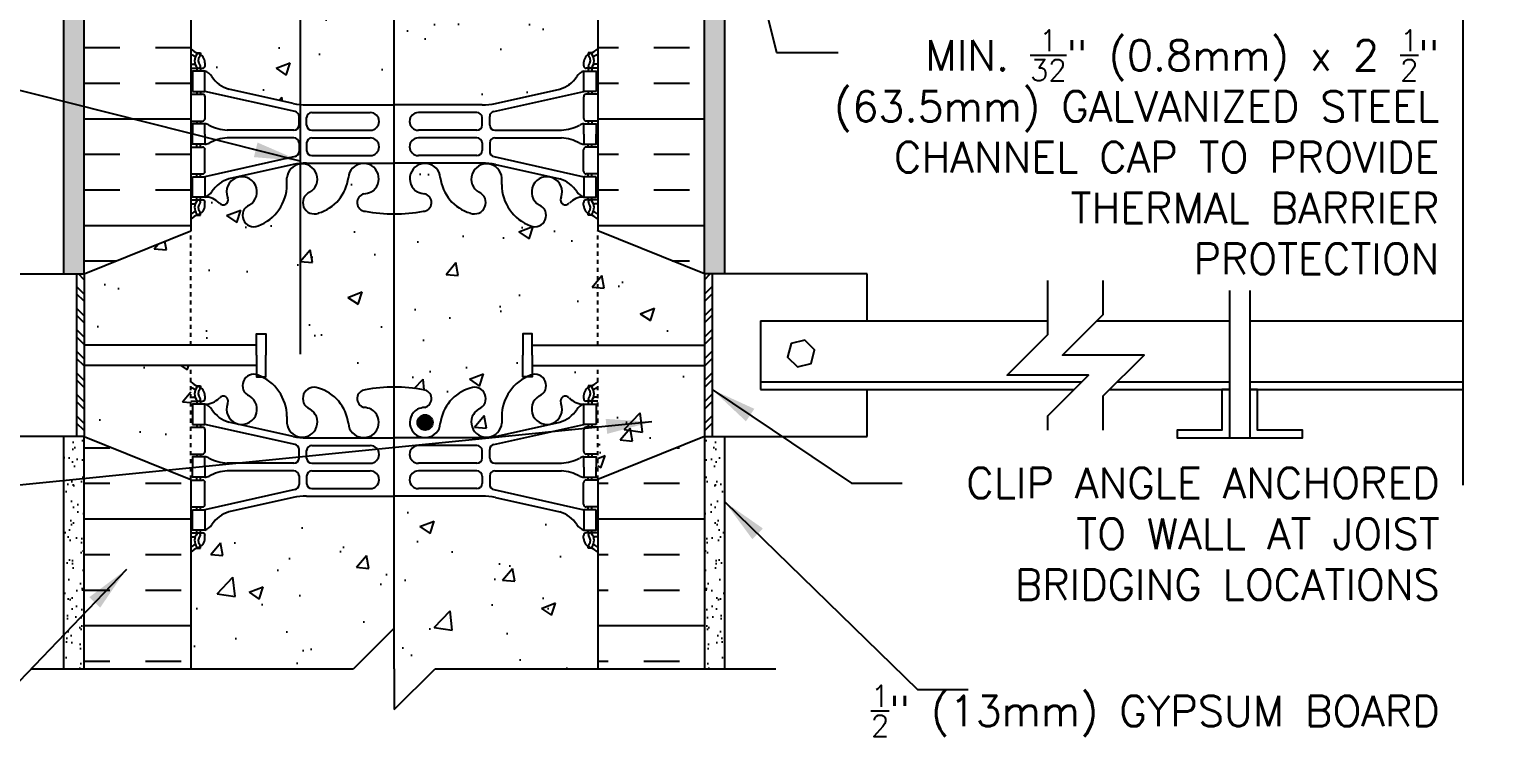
# Model space of a CAD drawing. Header units: inches. Extents: x 231.4 to 286, y 223.8 to 307.6.
# Drawn here: x 249.74 to 285.97, y 243.41 to 260.8 of the extents above; entities that cross this region are included whole.
import ezdxf

# ---------------------------------------------------------------- set-up
doc = ezdxf.new("R2010")
doc.units = ezdxf.units.IN
doc.header["$LTSCALE"] = 0.5
doc.header["$MEASUREMENT"] = 0
doc.linetypes.add('DASHED2', pattern=[0.375, 0.25, -0.125])
for name, color, linetype in [('HATCH', 12, 'Continuous'), ('line25', 2, 'Continuous'), ('LINE3', 3, 'Continuous'), ('LINE50', 5, 'Continuous'), ('LINE9', 9, 'Continuous'), ('TEXT', 4, 'Continuous'), ('Web_Edge', 9, 'Continuous')]:
    doc.layers.add(name, color=color, linetype=linetype)
doc.styles.add('DIM', font='romans.shx', dxfattribs={"width": 0.7})
doc.styles.add('ROMANS', font='romans.shx', dxfattribs={"height": 1.125})
doc.dimstyles.new('ext_12', dxfattribs={"dimscale": 12, "dimtxt": 0.09375, "dimasz": 0.09375, "dimexe": 0.09375, "dimexo": 0.0625, "dimgap": 0.0625, "dimtad": 1, "dimdec": 1, "dimzin": 3, "dimdsep": 46, "dimlunit": 4, "dimtxsty": 'DIM', "dimcen": 0.09, "dimdle": 0.09375, "dimclrt": 4, "dimadec": 0, "dimazin": 0, "dimtfac": 1, "dimtdec": 1, "dimtmove": 2, "dimatfit": 3, "dimfxl": 1, "dimfrac": 2, "dimtolj": 1, "dimtzin": 0, "dimarcsym": 0})

msp = doc.modelspace()

# ---------------------------------------------------------------- hatches: boundary and pattern name
at = {"layer": 'HATCH'}
h = msp.add_hatch(dxfattribs=at)
h.set_pattern_fill('AR-SAND', color=256, scale=0.25, style=0)
h.set_pattern_definition([(37.5, (250.86382, 291.85052), (-0.0157483, 0.481706), [0, -0.38, 0, -0.425, 0, -0.40625]), (7.5, (250.8638, 291.8505), (0.442444, 0.705537), [0, -0.205, 0, -0.3425, 0, -0.13125]), (327.5, (250.5563, 291.85052), (0.7785355, 0.001415), [0, -0.125, 0, -0.45, 0, -0.5875]), (317.5, (250.5563, 291.8505), (0.751532, 0.219419), [0, -0.0625, 0, -0.295, 0, -0.3375])])
h.paths.add_polyline_path([(251.081, 292.63), (251.081, 300.96), (251.081, 300.96), (250.581, 300.96), (250.581, 286.133), (251.081, 286.133)])
h.paths.add_polyline_path([(251.081, 302.857), (250.581, 302.857), (250.581, 301.123), (251.081, 301.123)])
h.paths.add_polyline_path([(251.081, 283.63), (250.581, 283.63), (250.581, 274.13), (251.081, 274.13)])
h.paths.add_polyline_path([(251.081, 255.073), (251.081, 254.786), (250.581, 254.786), (250.581, 272.63), (250.816, 272.63), (251.081, 272.63)])
h = msp.add_hatch(dxfattribs=at)
h.set_pattern_fill('AR-CONC', color=256, scale=0.5)
h.set_pattern_definition([(50, (0, 0), (3.5863, -0.31376), [0.375, -4.125]), (355, (0, 0), (-0.693757, 3.76096), [0.3, -3.3]), (100.4514, (0.299, -0.026), (2.892544, 3.4472), [0.3187, -3.50571]), (46.1842, (0, 1), (5.336207, -0.827596), [0.5625, -6.1875]), (96.6356, (0.4447, 0.931), (4.67331, 4.87059), [0.47805, -5.25857]), (351.1842, (0, 1), (4.67331, 4.87059), [0.45, -4.95]), (21, (0.5, 0.75), (2.984535, -2.013094), [0.375, -4.125]), (326, (0.5, 0.75), (1.216577, 3.62575), [0.3, -3.3]), (71.4514, (0.7487, 0.5822), (4.201112, 1.612656), [0.3187, -3.50571]), (37.5, (0, 0), (0.0607993, 1.6644693), [0, -3.26, 0, -3.35, 0, -3.3125]), (7.5, (0, 0), (1.315348, 1.9720586), [0, -1.91, 0, -3.185, 0, -1.2625]), (327.5, (-1.115, 0), (2.669112, -0.1127744), [0, -1.25, 0, -3.9, 0, -5.175]), (317.5, (-1.615, 0), (2.915931, 0.500525), [0, -1.625, 0, -2.59, 0, -3.675])])
h.paths.add_polyline_path([(265.83, 300.96), (265.607, 301.041), (265.831, 301.123), (266.331, 301.123), (266.331, 302.857), (251.081, 302.857), (251.081, 301.123), (251.582, 301.123), (251.806, 301.041), (251.582, 300.96), (251.081, 300.96), (251.081, 292.63), (251.519, 292.63), (251.519, 293.13), (253.019, 293.13), (253.019, 292.63), (253.706, 292.63), (253.706, 290.63, 0.088416), (253.852, 290.533), (253.942, 290.533), (253.942, 290.491, -0.249069), (254.052, 290.284), (254.052, 290.216, -0.414214), (253.99, 290.154), (253.942, 290.154), (253.942, 290.084), (254.047, 290.084, 0.231736), (254.405, 290.235, -0.8344), (254.617, 290.109), (254.605, 290.088, 2.155404), (255.143, 290.282, -1), (255.357, 290.794, -0.311223), (256.066, 289.778), (256.066, 289.613, 1.661382), (256.627, 289.965, -1), (256.84, 290.476, -0.30095), (257.576, 289.604, 1.661382), (258.138, 289.957, 0.055617), (257.958, 290.002, -0.843243), (257.993, 290.435, -0.047544), (258.706, 290.5, -0.047544), (259.42, 290.435, -0.843243), (259.455, 290.002, 0.055617), (259.275, 289.957, 1.661382), (259.836, 289.604, -0.30095), (260.573, 290.476, -1), (260.786, 289.965, 1.661382), (261.347, 289.613), (261.347, 289.778, -0.311223), (262.056, 290.794, -1), (262.269, 290.282, 2.155404), (262.808, 290.088), (262.796, 290.109, -0.834375), (263.008, 290.235, 0.23174), (263.365, 290.084), (263.47, 290.084), (263.47, 290.154), (263.423, 290.154, -0.414214), (263.36, 290.216), (263.36, 290.284, -0.249069), (263.47, 290.491), (263.47, 290.533), (263.56, 290.533, 0.08841), (263.706, 290.63), (263.706, 292.63), (264.394, 292.63), (264.394, 293.13), (265.894, 293.13), (265.894, 292.63), (266.331, 292.63), (266.331, 300.96)])
h.paths.add_polyline_path([(258.402, 300.896), (258.665, 300.593), (258.699, 300.61, -2.114532), (258.699, 300.553), (258.665, 300.593), (258.383, 300.449, -1.846412)], flags=16)
h.paths.add_polyline_path([(263.36, 286.851, -0.414214), (263.423, 286.914), (263.47, 286.914), (263.47, 286.984), (263.365, 286.984, -0.155529), (263.19, 287.118, 0.180914), (262.772, 287.429), (261.191, 287.782, 0.054974), (260.864, 287.818), (258.706, 287.818), (256.548, 287.818, 0.054974), (256.222, 287.782), (254.641, 287.429, 0.180914), (254.223, 287.118, -0.155529), (254.047, 286.984), (253.942, 286.984), (253.942, 286.914), (253.99, 286.914, -0.414214), (254.052, 286.851), (254.052, 286.784, -0.249069), (253.942, 286.577), (253.942, 286.535), (253.852, 286.535, 0.088416), (253.706, 286.438), (253.706, 286.133), (257.925, 286.133), (258.925, 287.133), (258.925, 285.133), (259.925, 286.133), (263.706, 286.133), (263.706, 286.438, 0.08841), (263.56, 286.535), (263.47, 286.535), (263.47, 286.577, -0.249069), (263.36, 286.784)])
h.paths.add_polyline_path([(263.706, 283.63), (259.925, 283.63), (258.925, 282.63), (258.925, 284.63), (257.925, 283.63), (253.706, 283.63), (253.706, 278.325, 0.088416), (253.852, 278.228), (253.942, 278.228), (253.942, 278.186, -0.249069), (254.052, 277.979), (254.052, 277.911, -0.414214), (253.99, 277.849), (253.942, 277.849), (253.942, 277.779), (254.047, 277.779, -0.155529), (254.223, 277.645, 0.180914), (254.641, 277.333), (256.222, 276.98, 0.054974), (256.548, 276.944), (258.706, 276.944), (260.864, 276.944, 0.054974), (261.191, 276.98), (262.772, 277.333, 0.180914), (263.19, 277.645, -0.155529), (263.365, 277.779), (263.47, 277.779), (263.47, 277.849), (263.423, 277.849, -0.414214), (263.36, 277.911), (263.36, 277.979, -0.249069), (263.47, 278.186), (263.47, 278.228), (263.56, 278.228, 0.08841), (263.706, 278.325)])
h.paths.add_polyline_path([(260.911, 274.13), (261.161, 274.13, -0.414214), (261.411, 273.88), (261.411, 272.88, 0.414214), (261.661, 272.63), (261.725, 272.63), (261.725, 274.13), (261.768, 274.13, -0.229794), (261.347, 274.985), (261.347, 275.15, 1.661382), (260.786, 274.797, -1), (260.573, 274.286, -0.30095), (259.836, 275.159, 1.661382), (259.275, 274.806, 0.055617), (259.455, 274.76, -0.843243), (259.42, 274.328, -0.047544), (258.706, 274.263, -0.047544), (257.993, 274.328, -0.843243), (257.958, 274.76, 0.055617), (258.138, 274.806, 1.661382), (257.576, 275.159, -0.30095), (256.84, 274.286, -1), (256.627, 274.797, 1.661382), (256.066, 275.15), (256.066, 274.985, -0.229794), (255.645, 274.13), (255.687, 274.13), (255.687, 272.63), (255.752, 272.63, 0.414214), (256.002, 272.88), (256.002, 273.88, -0.414214), (256.252, 274.13), (256.502, 274.13), (256.502, 272.219, -0.115998), (256.62, 272.113, -0.520567), (257.473, 272.113, -0.520567), (258.461, 272.113, -0.520567), (259.249, 272.113, -0.520567), (260.134, 272.113, -0.506879), (260.911, 272.13)])
h.paths.add_polyline_path([(254.605, 274.675), (254.617, 274.653, -0.834375), (254.405, 274.528, 0.23174), (254.047, 274.679), (253.942, 274.679), (253.942, 274.609), (253.99, 274.609, -0.414214), (254.052, 274.546), (254.052, 274.479, -0.249069), (253.942, 274.272), (253.942, 274.23), (253.852, 274.23, 0.088416), (253.706, 274.133), (253.706, 274.13), (254.99, 274.13, -0.400391), (255.143, 274.48, 2.155404)])
h.paths.add_polyline_path([(263.47, 274.272, -0.249069), (263.36, 274.479), (263.36, 274.546, -0.414214), (263.423, 274.609), (263.47, 274.609), (263.47, 274.679), (263.365, 274.679, 0.231736), (263.008, 274.528, -0.8344), (262.796, 274.653), (262.808, 274.675, 2.155404), (262.269, 274.48, -0.400391), (262.423, 274.13), (263.706, 274.13), (263.706, 274.133, 0.08841), (263.56, 274.23), (263.47, 274.23)])
h.paths.add_polyline_path([(261.675, 272.13), (260.911, 272.13, 0.506879), (260.134, 272.113, 0.520567), (259.249, 272.113, 0.520567), (258.461, 272.113, 0.520567), (257.473, 272.113, 0.520567), (256.62, 272.113, 0.115998), (256.502, 272.219), (256.502, 272.13), (255.738, 272.13), (255.738, 270.054, -0.200322), (256.066, 269.28), (256.066, 269.115, 1.661382), (256.627, 269.468, -1), (256.84, 269.979, -0.30095), (257.576, 269.107, 1.661382), (258.138, 269.459, 0.055617), (257.958, 269.505, -0.843243), (257.993, 269.937, -0.047544), (258.706, 270.002, -0.047544), (259.42, 269.937, -0.843243), (259.455, 269.505, 0.055617), (259.275, 269.459, 1.661382), (259.836, 269.107, -0.30095), (260.573, 269.979, -1), (260.786, 269.468, 1.661382), (261.347, 269.115), (261.347, 269.28, -0.20032), (261.675, 270.054)])
h.paths.add_polyline_path([(255.238, 272.13), (253.738, 272.13), (253.738, 270.63), (253.706, 270.63), (253.706, 270.133, 0.088416), (253.852, 270.035), (253.942, 270.035), (253.942, 269.994, -0.249069), (254.052, 269.786), (254.052, 269.719, -0.414214), (253.99, 269.656), (253.942, 269.656), (253.942, 269.586), (254.047, 269.586, 0.231736), (254.405, 269.737, -0.8344), (254.617, 269.612), (254.605, 269.591, 0.831445), (255.238, 269.212), (255.238, 269.708, 0.081597), (255.143, 269.785, -0.800445), (255.238, 270.317)])
h.paths.add_polyline_path([(263.706, 270.63), (263.675, 270.63), (263.675, 272.13), (262.175, 272.13), (262.175, 270.317, -0.800457), (262.269, 269.785, 0.081606), (262.175, 269.708), (262.175, 269.212, 0.831459), (262.808, 269.591), (262.796, 269.612, -0.834375), (263.008, 269.737, 0.23174), (263.365, 269.586), (263.47, 269.586), (263.47, 269.656), (263.423, 269.656, -0.414214), (263.36, 269.719), (263.36, 269.786, -0.249069), (263.47, 269.994), (263.47, 270.035), (263.56, 270.035, 0.08841), (263.706, 270.133)])
h.paths.add_polyline_path([(263.706, 265.94, 0.08841), (263.56, 266.038), (263.47, 266.038), (263.47, 266.079, -0.249069), (263.36, 266.286), (263.36, 266.354, -0.414214), (263.423, 266.416), (263.47, 266.416), (263.47, 266.486), (263.365, 266.486, -0.155529), (263.19, 266.62, 0.180914), (262.772, 266.932), (261.191, 267.285, 0.054974), (260.864, 267.321), (258.706, 267.321), (256.548, 267.321, 0.054974), (256.222, 267.285), (254.641, 266.932, 0.180914), (254.223, 266.62, -0.155529), (254.047, 266.486), (253.942, 266.486), (253.942, 266.416), (253.99, 266.416, -0.414214), (254.052, 266.354), (254.052, 266.286, -0.249069), (253.942, 266.079), (253.942, 266.038), (253.852, 266.038, 0.088416), (253.706, 265.94), (253.706, 260.325, 0.088416), (253.852, 260.228), (253.942, 260.228), (253.942, 260.186, -0.249069), (254.052, 259.979), (254.052, 259.911, -0.414214), (253.99, 259.849), (253.942, 259.849), (253.942, 259.779), (254.047, 259.779, -0.155529), (254.223, 259.645, 0.180914), (254.641, 259.333), (256.222, 258.98, 0.054974), (256.548, 258.944), (258.706, 258.944), (260.864, 258.944, 0.054974), (261.191, 258.98), (262.772, 259.333, 0.180914), (263.19, 259.645, -0.155529), (263.365, 259.779), (263.47, 259.779), (263.47, 259.849), (263.423, 259.849, -0.414214), (263.36, 259.911), (263.36, 259.979, -0.249069), (263.47, 260.186), (263.47, 260.228), (263.56, 260.228, 0.08841), (263.706, 260.325)])
h.paths.add_polyline_path([(263.706, 255.845), (263.706, 256.133, 0.08841), (263.56, 256.23), (263.47, 256.23), (263.47, 256.272, -0.249069), (263.36, 256.479), (263.36, 256.546, -0.414214), (263.423, 256.609), (263.47, 256.609), (263.47, 256.679), (263.365, 256.679, 0.231736), (263.008, 256.528, -0.8344), (262.796, 256.653), (262.808, 256.675, 2.155404), (262.269, 256.48, -1), (262.056, 255.969, -0.311223), (261.347, 256.985), (261.347, 257.15, 1.661382), (260.786, 256.797, -1), (260.573, 256.286, -0.30095), (259.836, 257.159, 1.661382), (259.275, 256.806, 0.055617), (259.455, 256.76, -0.843243), (259.42, 256.328, -0.047544), (258.706, 256.263, -0.047544), (257.993, 256.328, -0.843243), (257.958, 256.76, 0.055617), (258.138, 256.806, 1.661382), (257.576, 257.159, -0.30095), (256.84, 256.286, -1), (256.627, 256.797, 1.661382), (256.066, 257.15), (256.066, 256.985, -0.311223), (255.357, 255.969, -1), (255.143, 256.48, 2.155404), (254.605, 256.675), (254.617, 256.653, -0.834375), (254.405, 256.528, 0.23174), (254.047, 256.679), (253.942, 256.679), (253.942, 256.609), (253.99, 256.609, -0.414214), (254.052, 256.546), (254.052, 256.479, -0.249069), (253.942, 256.272), (253.942, 256.23), (253.852, 256.23, 0.088416), (253.706, 256.133), (253.706, 255.845), (253.706, 253.036), (255.321, 253.036), (255.321, 253.315), (255.548, 253.315), (255.548, 252.786), (255.548, 252.258), (255.447, 252.258, -0.286808), (256.066, 251.28), (256.066, 251.115, 1.661382), (256.627, 251.468, -1), (256.84, 251.979, -0.30095), (257.576, 251.107, 1.661382), (258.138, 251.459, 0.055617), (257.958, 251.505, -0.843243), (257.993, 251.937, -0.047544), (258.706, 252.002, -0.047544), (259.42, 251.937, -0.843243), (259.455, 251.505, 0.055617), (259.275, 251.459, 1.661382), (259.836, 251.107, -0.30095), (260.573, 251.979, -1), (260.786, 251.468, 1.661382), (261.347, 251.115), (261.347, 251.28, -0.286808), (261.966, 252.258), (261.865, 252.258), (261.865, 252.786), (261.865, 253.315), (262.092, 253.315), (262.092, 253.036), (263.706, 253.036)])
h.paths.add_polyline_path([(263.706, 252.536), (262.092, 252.536), (262.092, 252.308, -0.933253), (262.269, 251.785, 2.155404), (262.808, 251.591), (262.796, 251.612, -0.834375), (263.008, 251.737, 0.23174), (263.365, 251.586), (263.47, 251.586), (263.47, 251.656), (263.423, 251.656, -0.414214), (263.36, 251.719), (263.36, 251.786, -0.249069), (263.47, 251.994), (263.47, 252.035), (263.56, 252.035, 0.08841), (263.706, 252.133)], flags=17)
h.paths.add_polyline_path([(255.321, 252.308), (255.321, 252.536), (253.706, 252.536), (253.706, 252.133, 0.088416), (253.852, 252.035), (253.942, 252.035), (253.942, 251.994, -0.249069), (254.052, 251.786), (254.052, 251.719, -0.414214), (253.99, 251.656), (253.942, 251.656), (253.942, 251.586), (254.047, 251.586, 0.231736), (254.405, 251.737, -0.8344), (254.617, 251.612), (254.605, 251.591, 2.155404), (255.143, 251.785, -0.933238)], flags=17)
h.paths.add_polyline_path([(253.706, 255.845), (251.081, 254.786), (251.081, 253.036), (253.706, 253.036)])
h.paths.add_polyline_path([(253.706, 252.536), (251.081, 252.536), (251.081, 250.786), (253.706, 249.728)])
h.paths.add_polyline_path([(266.331, 254.786), (263.706, 255.845), (263.706, 253.036), (266.331, 253.036)])
h.paths.add_polyline_path([(266.331, 252.536), (263.706, 252.536), (263.706, 249.728), (266.331, 250.786)])
h.paths.add_polyline_path([(263.706, 247.94, 0.08841), (263.56, 248.038), (263.47, 248.038), (263.47, 248.079, -0.249069), (263.36, 248.286), (263.36, 248.354, -0.414214), (263.423, 248.416), (263.47, 248.416), (263.47, 248.486), (263.365, 248.486, -0.155529), (263.19, 248.62, 0.180914), (262.772, 248.932), (261.191, 249.285, 0.054974), (260.864, 249.321), (258.706, 249.321), (256.548, 249.321, 0.054974), (256.222, 249.285), (254.641, 248.932, 0.180914), (254.223, 248.62, -0.155529), (254.047, 248.486), (253.942, 248.486), (253.942, 248.416), (253.99, 248.416, -0.414214), (254.052, 248.354), (254.052, 248.286, -0.249069), (253.942, 248.079), (253.942, 248.038), (253.852, 248.038, 0.088416), (253.706, 247.94), (253.706, 245.073), (257.706, 245.073), (258.706, 246.073), (258.706, 245.073), (258.706, 244.073), (259.706, 245.073), (263.706, 245.073)])
h = msp.add_hatch(dxfattribs=at)
h.set_pattern_fill('AR-SAND', color=256, scale=0.25, style=0)
h.set_pattern_definition([(37.5, (266.56853, 301.7748), (-0.0157483, 0.481706), [0, -0.38, 0, -0.425, 0, -0.40625]), (7.5, (266.56853, 301.7748), (0.442444, 0.7055365), [0, -0.205, 0, -0.3425, 0, -0.13125]), (327.5, (266.26103, 301.7748), (0.7785355, 0.0014148), [0, -0.125, 0, -0.45, 0, -0.5875]), (317.5, (266.26103, 301.7748), (0.751532, 0.219419), [0, -0.0625, 0, -0.295, 0, -0.3375])])
h.paths.add_polyline_path([(266.831, 302.857), (266.331, 302.857), (266.331, 301.123), (266.831, 301.123)])
h.paths.add_polyline_path([(266.831, 300.96), (266.331, 300.96), (266.331, 292.63), (266.331, 286.133), (266.831, 286.133)])
h.paths.add_polyline_path([(266.831, 283.63), (266.331, 283.63), (266.331, 274.13), (266.831, 274.13)])
h.paths.add_polyline_path([(266.331, 255.073), (266.331, 254.786), (266.831, 254.786), (266.831, 272.63), (266.597, 272.63), (266.331, 272.63)])
h = msp.add_hatch(dxfattribs=at)
h.set_pattern_fill('INSUL', color=256, scale=7, style=0)
h.set_pattern_definition([(0, (265.0857, 263.8557), (0, 2.625), []), (0, (265.0857, 264.7307), (0, 2.625), [0.875, -0.875]), (0, (265.0857, 265.6057), (0, 2.625), [0.875, -0.875])])
h.paths.add_polyline_path([(266.331, 272.133), (265.894, 272.133), (265.894, 271.633), (264.394, 271.633), (264.394, 272.133), (263.706, 272.133), (263.706, 270.63), (263.706, 255.845), (266.331, 254.786)])
h.paths.add_polyline_path([(251.081, 254.786), (253.706, 255.845), (253.706, 272.133), (253.019, 272.133), (253.019, 272.633), (251.519, 272.633), (251.519, 272.133), (251.081, 272.133)])
h = msp.add_hatch(dxfattribs=at)
h.set_pattern_fill('AR-CONC', color=256, scale=0.5, style=0)
h.set_pattern_definition([(50, (0, 0), (3.5863, -0.31376), [0.375, -4.125]), (355, (0, 0), (-0.693757, 3.76096), [0.3, -3.3]), (100.4514, (0.299, -0.026), (2.892547, 3.447198), [0.3187, -3.50571]), (46.1842, (0, 1), (5.336205, -0.827595), [0.5625, -6.1875]), (96.6356, (0.4447, 0.931), (4.67331, 4.87059), [0.47805, -5.258565]), (351.1842, (0, 1), (4.67331, 4.87059), [0.45, -4.95]), (21, (0.5, 0.75), (2.984535, -2.013094), [0.375, -4.125]), (326, (0.5, 0.75), (1.216577, 3.62575), [0.3, -3.3]), (71.4514, (0.7487, 0.5822), (4.201113, 1.612652), [0.3187, -3.50571]), (37.5, (0, 0), (0.0607993, 1.6644693), [0, -3.26, 0, -3.35, 0, -3.3125]), (7.5, (0, 0), (1.315348, 1.9720586), [0, -1.91, 0, -3.185, 0, -1.2625]), (327.5, (-1.115, 0), (2.669112, -0.1127744), [0, -1.25, 0, -3.9, 0, -5.175]), (317.5, (-1.615, 0), (2.915931, 0.500525), [0, -1.625, 0, -2.59, 0, -3.675])])
h.paths.add_polyline_path([(263.358, 256.314, -0.124673), (263.462, 256.342), (263.567, 256.342), (263.567, 256.412), (263.519, 256.412, -0.414214), (263.457, 256.475), (263.457, 257.01, -0.414214), (263.519, 257.072), (263.567, 257.072), (263.567, 257.142), (263.462, 257.142), (261.244, 256.646, 0.351061), (261.146, 256.524), (261.146, 256.311, 0.414214), (261.271, 256.186), (262.909, 256.186, 0.100756)], flags=17)
h.paths.add_polyline_path([(256.361, 255.539, 0.351061), (256.459, 255.661), (256.459, 255.873, 0.414214), (256.334, 255.998), (254.696, 255.998, 0.100756), (254.247, 255.871, -0.124673), (254.144, 255.842), (253.844, 255.842), (253.844, 256.092), (253.844, 256.342), (254.144, 256.342, -0.124673), (254.247, 256.314, 0.100756), (254.696, 256.186), (256.334, 256.186, 0.414214), (256.459, 256.311), (256.459, 256.524, 0.351061), (256.361, 256.646), (254.144, 257.142), (253.844, 257.142), (253.844, 257.642), (254.144, 257.642, -0.155529), (254.319, 257.508, 0.180914), (254.737, 257.197), (256.318, 256.844, 0.054974), (256.645, 256.808), (258.803, 256.808), (260.96, 256.808, 0.054974), (261.287, 256.844), (262.868, 257.197, 0.180914), (263.286, 257.508, -0.155529), (263.462, 257.642, -0.231745), (263.104, 257.793, -0.000015), (263.104, 257.793, 0.834375), (262.892, 257.668), (262.904, 257.646, -2.155404), (262.365, 257.841, 0.996631), (262.154, 258.353, 0.001579), (262.152, 258.352, 39427.346556), (262.152, 258.352, 4648.083615), (262.152, 258.352, 1555.99298), (262.153, 258.352, 22761.331057), (262.153, 258.352, 5311.334146), (262.153, 258.352, 0.001224), (262.152, 258.352, 0.311223), (261.443, 257.336), (261.443, 257.171, -1.661382), (260.882, 257.524, 0.996657), (260.67, 258.036, 0.001181), (260.669, 258.035, 0.000493), (260.669, 258.035, 0.30095), (259.932, 257.163, -1.661382), (259.371, 257.515, -0.055617), (259.551, 257.561, 0.843243), (259.516, 257.993, 0.047544), (258.803, 258.058, 0.047544), (258.089, 257.993, 0.843243), (258.054, 257.561, -0.055617), (258.234, 257.515, -1.661382), (257.673, 257.163, 0.30095), (256.936, 258.035, 1.001212), (256.723, 257.523, -0.000606), (256.723, 257.524, -1.661382), (256.162, 257.171), (256.162, 257.336, 0.311223), (255.453, 258.352, 1.000631), (255.24, 257.841, -1.000631), (255.453, 258.352, -0.311223), (256.162, 257.336), (256.162, 257.171, 1.661382), (256.723, 257.524, -1), (256.936, 258.035, -0.30095), (257.673, 257.163, 1.661382), (258.234, 257.515, 0.055617), (258.054, 257.561, -0.843243), (258.089, 257.993, -0.047544), (258.803, 258.058, -0.047544), (259.516, 257.993, -0.843243), (259.551, 257.561, 0.055617), (259.371, 257.515, 1.661382), (259.932, 257.163, -0.30095), (260.669, 258.035, -1), (260.882, 257.524, 1.661382), (261.443, 257.171), (261.443, 257.336, -0.311223), (262.152, 258.352, -1), (262.365, 257.841, 2.155404), (262.904, 257.646), (262.892, 257.668, -0.8344), (263.104, 257.793, -0.000004), (263.104, 257.793, 0.23174), (263.462, 257.642, 0.155529), (263.286, 257.508, -0.180914), (262.868, 257.197), (261.287, 256.844, -0.054974), (260.96, 256.808), (258.803, 256.808), (256.645, 256.808, -0.054974), (256.318, 256.844), (254.737, 257.197, -0.180914), (254.319, 257.508, 0.155529), (254.144, 257.642), (254.144, 257.142), (256.361, 256.646, -0.351061), (256.459, 256.524), (256.459, 256.311, -0.414214), (256.334, 256.186), (254.696, 256.186, -0.100756), (254.247, 256.314, 0.124673), (254.144, 256.342), (254.144, 256.092), (254.144, 255.842, 0.124673), (254.247, 255.871, -0.100756), (254.696, 255.998), (256.334, 255.998, -0.414214), (256.459, 255.873), (256.459, 255.661, -0.351061), (256.361, 255.539), (254.144, 255.042), (254.144, 254.542, -0.231745), (254.501, 254.391, -0.000015), (254.501, 254.391, 0.834375), (254.713, 254.517), (254.701, 254.538, -2.155404), (255.24, 254.344, 1.002597), (255.455, 253.833, -0.001297), (255.453, 253.833, 0.311223), (256.162, 254.849), (256.162, 255.014, -1.661382), (256.723, 254.661, 0.999268), (256.936, 254.15, 1153762.998365), (256.936, 254.15, 0.000367), (256.936, 254.15, 0.30095), (257.673, 255.022, -1.661382), (258.234, 254.669, -0.055617), (258.054, 254.624, 0.843243), (258.089, 254.191, 0.047544), (258.803, 254.127, 0.047544), (259.516, 254.191, 0.843243), (259.551, 254.624, -0.055617), (259.371, 254.669, -1.661382), (259.932, 255.022, 0.30095), (260.669, 254.15, 0.997129), (260.884, 254.66, 1798.123577), (260.884, 254.66, 0.001994), (260.882, 254.661, -1.661382), (261.443, 255.014), (261.443, 254.849, 0.311223), (262.152, 253.833, 0.999644), (262.366, 254.344, -0.999644), (262.152, 253.833, -0.311223), (261.443, 254.849), (261.443, 255.014, 1.661382), (260.882, 254.661, -1), (260.669, 254.15, -0.30095), (259.932, 255.022, 1.661382), (259.371, 254.669, 0.055617), (259.551, 254.624, -0.843243), (259.516, 254.191, -0.047544), (258.803, 254.127, -0.047544), (258.089, 254.191, -0.843243), (258.054, 254.624, 0.055617), (258.234, 254.669, 1.661382), (257.673, 255.022, -0.30095), (256.936, 254.15, -1), (256.723, 254.661, 1.661382), (256.162, 255.014), (256.162, 254.849, -0.311223), (255.453, 253.833, -1), (255.24, 254.344, 2.155404), (254.701, 254.538), (254.713, 254.517, -0.8344), (254.501, 254.391, -0.000004), (254.501, 254.391, 0.23174), (254.144, 254.542), (253.844, 254.542), (253.844, 255.042), (254.144, 255.042)], flags=16)
h = msp.add_hatch(dxfattribs=at)
h.set_pattern_fill('ANSI32', color=256, style=0)
h.set_pattern_definition([(135, (639.7869, 24.1534), (0.26516504, 0.26516504), []), (135, (639.6101, 24.1534), (0.26516504, 0.26516504), [])])
h.paths.add_polyline_path([(250.894, 254.786), (251.081, 254.786), (251.081, 250.786), (250.894, 250.786)])
h = msp.add_hatch(dxfattribs=at)
h.set_pattern_fill('ANSI32', color=256, style=0)
h.set_pattern_definition([(45, (-122.37413, 24.1534), (-0.26516504, 0.26516504), []), (45, (-122.19735, 24.1534), (-0.26516504, 0.26516504), [])])
h.paths.add_polyline_path([(266.519, 254.786), (266.331, 254.786), (266.331, 250.786), (266.519, 250.786)])
h = msp.add_hatch(dxfattribs=at)
h.set_pattern_fill('AR-SAND', color=256, scale=0.25, style=0)
h.set_pattern_definition([(142.5, (639.9744, 21.6559), (0.01574834, 0.48170594), [0, -0.38, 0, -0.425, 0, -0.40625]), (172.5, (639.9744, 21.6559), (-0.4424442, 0.7055365), [0, -0.205, 0, -0.3425, 0, -0.13125]), (212.5, (640.2819, 21.6559), (-0.77853547, 0.00141476), [0, -0.125, 0, -0.45, 0, -0.5875]), (222.5, (640.2819, 21.6559), (-0.7515317, 0.2194189), [0, -0.0625, 0, -0.295, 0, -0.3375])])
h.paths.add_polyline_path([(250.581, 250.786), (251.081, 250.786), (251.081, 245.073), (250.581, 245.073)])
h = msp.add_hatch(dxfattribs=at)
h.set_pattern_fill('INSUL', color=256, scale=7, style=0)
h.set_pattern_definition([(0, (264.8386, 246.1344), (0, 2.625), []), (0, (264.8386, 247.0094), (0, 2.625), [0.875, -0.875]), (0, (264.8386, 247.8844), (0, 2.625), [0.875, -0.875])])
h.paths.add_polyline_path([(266.331, 250.786), (263.706, 249.728), (263.706, 245.073), (266.331, 245.073)])
h.paths.add_polyline_path([(253.706, 249.728), (251.081, 250.786), (251.081, 245.073), (253.706, 245.073)])
h = msp.add_hatch(dxfattribs=at)
h.set_pattern_fill('AR-SAND', color=256, scale=0.25, style=0)
h.set_pattern_definition([(37.5, (-122.56163, 21.6559), (-0.01574834, 0.48170594), [0, -0.38, 0, -0.425, 0, -0.40625]), (7.5, (-122.5616, 21.6559), (0.4424442, 0.7055365), [0, -0.205, 0, -0.3425, 0, -0.13125]), (327.5, (-122.86913, 21.6559), (0.77853547, 0.00141476), [0, -0.125, 0, -0.45, 0, -0.5875]), (317.5, (-122.8691, 21.6559), (0.7515317, 0.2194189), [0, -0.0625, 0, -0.295, 0, -0.3375])])
h.paths.add_polyline_path([(266.831, 250.786), (266.331, 250.786), (266.331, 245.073), (266.831, 245.073)])
at = {"layer": 'LINE3'}
h = msp.add_hatch(color=256, dxfattribs=at)
h.paths.add_polyline_path([(259.647, 251.169, 0.831395), (259.278, 251.169)])
h.paths.add_polyline_path([(259.65, 251.134, 0.045935), (259.647, 251.169), (259.278, 251.169, 0.045935), (259.275, 251.134, 1)])

# ---------------------------------------------------------------- linework, layer by layer
at = {"layer": 'line25'}
for p, q in [((253.706, 272.133), (253.706, 255.845)), ((263.706, 272.133), (263.706, 255.845)), ((251.081, 254.786), (253.706, 255.845)), ((266.331, 254.786), (263.706, 255.845)), ((250.894, 254.786), (250.894, 250.786)), ((266.519, 254.786), (266.519, 250.786)), ((267.706, 253.63), (274.769, 253.63)), ((267.706, 253.63), (267.706, 251.943)), ((275.978, 253.63), (279.238, 253.63)), ((279.738, 253.63), (284.971, 253.63)), ((255.321, 253.036), (251.081, 253.036)), ((262.092, 253.036), (266.331, 253.036)), ((255.321, 252.536), (251.081, 252.536)), ((262.092, 252.536), (266.331, 252.536)), ((267.706, 252.13), (275.603, 252.13)), ((267.706, 251.943), (275.416, 251.943)), ((276.29, 251.943), (279.238, 251.943)), ((276.478, 252.13), (279.238, 252.13)), ((279.738, 252.13), (284.971, 252.13)), ((279.738, 251.943), (284.971, 251.943)), ((251.081, 250.786), (253.706, 249.728)), ((266.331, 250.786), (263.706, 249.728)), ((253.706, 249.728), (253.706, 245.073)), ((263.706, 249.728), (263.706, 245.073))]:
    msp.add_line(p, q, dxfattribs=at)
at = {"layer": 'line25', "color": 12}
for p, q in [((247.081, 254.786), (251.081, 254.786)), ((270.331, 254.786), (266.331, 254.786)), ((270.331, 253.63), (270.331, 254.786)), ((270.331, 250.786), (270.331, 251.943)), ((251.081, 250.786), (247.081, 250.786)), ((266.331, 250.786), (270.331, 250.786))]:
    msp.add_line(p, q, dxfattribs=at)
at = {"layer": 'line25'}
for points in [[(250.894, 254.786), (251.081, 254.786), (251.081, 250.786), (250.894, 250.786)], [(266.519, 254.786), (266.331, 254.786), (266.331, 250.786), (266.519, 250.786)], [(255.321, 252.786), (255.321, 253.315), (255.548, 253.315), (255.548, 252.786)], [(262.092, 252.786), (262.092, 253.315), (261.865, 253.315), (261.865, 252.786)], [(255.321, 252.786), (255.321, 252.258), (255.548, 252.258), (255.548, 252.786)], [(262.092, 252.786), (262.092, 252.258), (261.865, 252.258), (261.865, 252.786)]]:
    msp.add_lwpolyline(points, dxfattribs=at)
at = {"layer": 'line25', "color": 12}
msp.add_lwpolyline([(268.795, 253.162), (268.463, 253.073), (268.374, 252.741), (268.617, 252.498), (268.949, 252.587), (269.038, 252.919)], close=True, dxfattribs=at)
at = {"layer": 'LINE3'}
for p, q in [((256.389, 283.63), (256.389, 252.812)), ((258.692, 270.79), (258.692, 246.059))]:
    msp.add_line(p, q, dxfattribs=at)
msp.add_circle((259.462, 251.134), 0.188, dxfattribs=at)
at = {"layer": 'LINE50', "color": 9}
for p, q in [((250.581, 254.786), (250.581, 272.63)), ((266.831, 254.786), (266.831, 272.63)), ((250.581, 245.073), (250.581, 250.786)), ((266.831, 245.073), (266.831, 250.786))]:
    msp.add_line(p, q, dxfattribs=at)
at = {"layer": 'LINE50'}
for p, q in [((251.081, 254.786), (251.081, 272.133)), ((266.331, 254.786), (266.331, 272.133)), ((251.081, 245.073), (251.081, 250.786)), ((266.331, 250.786), (266.331, 245.073))]:
    msp.add_line(p, q, dxfattribs=at)
at = {"layer": 'LINE9', "linetype": 'DASHED2', "ltscale": 0.5}
for p, q in [((253.706, 253.036), (253.706, 255.845)), ((263.706, 253.036), (263.706, 255.845)), ((253.706, 249.728), (253.706, 252.536)), ((263.706, 249.728), (263.706, 252.536))]:
    msp.add_line(p, q, dxfattribs=at)
at = {"layer": 'LINE9'}
for p, q in [((279.238, 254.38), (279.238, 250.755)), ((279.738, 254.38), (279.738, 250.755)), ((258.706, 246.073), (257.706, 245.073)), ((258.706, 245.073), (258.706, 246.073)), ((249.769, 245.073), (257.706, 245.073)), ((258.706, 245.073), (258.706, 244.073)), ((258.706, 244.073), (259.706, 245.073)), ((259.706, 245.073), (268.081, 245.073))]:
    msp.add_line(p, q, dxfattribs=at)
for points in [[(284.971, 279.925), (284.971, 265.034), (283.971, 264.034), (284.971, 264.034), (285.971, 264.034), (284.971, 263.034), (284.971, 249.59)], [(274.769, 250.943), (274.769, 251.295), (275.769, 252.295), (273.769, 252.295), (274.769, 253.295), (274.769, 254.63)], [(276.134, 250.943), (276.134, 251.786), (277.134, 252.786), (275.134, 252.786), (276.134, 253.786), (276.134, 254.63)], [(279.238, 251.943), (279.051, 251.943), (279.051, 250.943), (277.949, 250.943), (277.949, 250.755), (281.027, 250.755), (281.027, 250.943), (279.926, 250.943), (279.926, 251.943), (279.738, 251.943)]]:
    msp.add_lwpolyline(points, dxfattribs=at)
at = {"layer": 'Web_Edge'}
for p, q in [((253.852, 260.228), (253.942, 260.228)), ((253.942, 260.228), (253.942, 260.186)), ((263.56, 260.228), (263.47, 260.228)), ((263.47, 260.228), (263.47, 260.186)), ((253.706, 259.949), (253.784, 259.949)), ((253.706, 259.849), (253.99, 259.849)), ((253.852, 259.849), (253.852, 259.779)), ((253.942, 259.849), (253.942, 259.779)), ((254.052, 259.979), (254.052, 259.911)), ((263.36, 259.979), (263.36, 259.911)), ((263.706, 259.849), (263.423, 259.849)), ((263.47, 259.849), (263.47, 259.779)), ((263.56, 259.849), (263.56, 259.779)), ((263.706, 259.949), (263.629, 259.949)), ((253.706, 259.209), (253.99, 259.209)), ((253.852, 259.279), (253.852, 259.209)), ((253.942, 259.279), (253.942, 259.209)), ((256.265, 258.782), (254.047, 259.279)), ((254.052, 259.146), (254.052, 258.611)), ((256.222, 258.98), (254.641, 259.333)), ((261.148, 258.782), (263.365, 259.279)), ((261.191, 258.98), (262.772, 259.333)), ((263.36, 259.146), (263.36, 258.611)), ((263.706, 259.209), (263.423, 259.209)), ((263.47, 259.279), (263.47, 259.209)), ((263.56, 259.279), (263.56, 259.209)), ((256.548, 258.944), (258.706, 258.944)), ((256.675, 258.758), (258.115, 258.758)), ((260.864, 258.944), (258.706, 258.944)), ((260.738, 258.758), (259.298, 258.758)), ((253.706, 258.549), (253.99, 258.549)), ((253.852, 258.549), (253.852, 258.479)), ((253.942, 258.549), (253.942, 258.479)), ((256.363, 258.448), (256.363, 258.66)), ((256.55, 258.449), (256.55, 258.633)), ((260.863, 258.449), (260.863, 258.633)), ((261.05, 258.448), (261.05, 258.66)), ((263.706, 258.549), (263.423, 258.549)), ((263.47, 258.549), (263.47, 258.479)), ((263.56, 258.549), (263.56, 258.479)), ((256.238, 258.323), (254.6, 258.323)), ((256.238, 258.135), (254.6, 258.135)), ((256.363, 258.01), (256.363, 257.797)), ((256.55, 258.009), (256.55, 257.825)), ((256.675, 258.324), (258.115, 258.324)), ((256.675, 258.134), (258.115, 258.134)), ((260.738, 258.324), (259.298, 258.324)), ((260.738, 258.134), (259.298, 258.134)), ((260.863, 258.009), (260.863, 257.825)), ((261.05, 258.01), (261.05, 257.797)), ((261.175, 258.323), (262.813, 258.323)), ((261.175, 258.135), (262.813, 258.135)), ((253.706, 257.909), (253.99, 257.909)), ((253.852, 257.909), (253.852, 257.979)), ((253.942, 257.909), (253.942, 257.979)), ((256.265, 257.675), (254.047, 257.179)), ((254.052, 257.311), (254.052, 257.846)), ((256.675, 257.7), (258.115, 257.7)), ((260.738, 257.7), (259.298, 257.7)), ((261.148, 257.675), (263.365, 257.179)), ((263.36, 257.311), (263.36, 257.846)), ((263.706, 257.909), (263.423, 257.909)), ((263.47, 257.909), (263.47, 257.979)), ((263.56, 257.909), (263.56, 257.979)), ((256.222, 257.477), (254.641, 257.124)), ((256.548, 257.513), (258.706, 257.513)), ((260.864, 257.513), (258.706, 257.513)), ((261.191, 257.477), (262.772, 257.124)), ((253.706, 257.249), (253.99, 257.249)), ((253.852, 257.179), (253.852, 257.249)), ((253.942, 257.179), (253.942, 257.249)), ((256.066, 256.985), (256.066, 257.15)), ((261.347, 256.985), (261.347, 257.15)), ((263.706, 257.249), (263.423, 257.249)), ((263.47, 257.179), (263.47, 257.249)), ((263.56, 257.179), (263.56, 257.249)), ((253.706, 256.609), (253.99, 256.609)), ((253.852, 256.609), (253.852, 256.679)), ((253.942, 256.609), (253.942, 256.679)), ((254.052, 256.479), (254.052, 256.546)), ((254.605, 256.675), (254.617, 256.653)), ((262.808, 256.675), (262.796, 256.653)), ((263.36, 256.479), (263.36, 256.546)), ((263.706, 256.609), (263.423, 256.609)), ((263.47, 256.609), (263.47, 256.679)), ((263.56, 256.609), (263.56, 256.679)), ((253.706, 256.509), (253.784, 256.509)), ((253.852, 256.23), (253.942, 256.23)), ((253.942, 256.23), (253.942, 256.272)), ((263.47, 256.23), (263.47, 256.272)), ((263.56, 256.23), (263.47, 256.23)), ((263.706, 256.509), (263.629, 256.509)), ((253.852, 252.035), (253.942, 252.035)), ((253.942, 252.035), (253.942, 251.994)), ((263.56, 252.035), (263.47, 252.035)), ((263.47, 252.035), (263.47, 251.994)), ((253.706, 251.756), (253.784, 251.756)), ((253.706, 251.656), (253.99, 251.656)), ((253.852, 251.656), (253.852, 251.586)), ((253.942, 251.656), (253.942, 251.586)), ((254.052, 251.786), (254.052, 251.719)), ((254.605, 251.591), (254.617, 251.612)), ((262.808, 251.591), (262.796, 251.612)), ((263.36, 251.786), (263.36, 251.719)), ((263.706, 251.656), (263.423, 251.656)), ((263.47, 251.656), (263.47, 251.586)), ((263.56, 251.656), (263.56, 251.586)), ((263.706, 251.756), (263.629, 251.756)), ((256.222, 250.788), (254.641, 251.141)), ((256.066, 251.28), (256.066, 251.115)), ((261.191, 250.788), (262.772, 251.141)), ((261.347, 251.28), (261.347, 251.115)), ((253.706, 251.016), (253.99, 251.016)), ((253.852, 251.086), (253.852, 251.016)), ((253.942, 251.086), (253.942, 251.016)), ((256.265, 250.59), (254.047, 251.086)), ((254.052, 250.954), (254.052, 250.419)), ((256.548, 250.752), (258.706, 250.752)), ((260.864, 250.752), (258.706, 250.752)), ((261.148, 250.59), (263.365, 251.086)), ((263.36, 250.954), (263.36, 250.419)), ((263.706, 251.016), (263.423, 251.016)), ((263.47, 251.086), (263.47, 251.016)), ((263.56, 251.086), (263.56, 251.016)), ((256.363, 250.256), (256.363, 250.468)), ((256.55, 250.256), (256.55, 250.44)), ((256.675, 250.565), (258.115, 250.565)), ((260.738, 250.565), (259.298, 250.565)), ((260.863, 250.256), (260.863, 250.44)), ((261.05, 250.256), (261.05, 250.468)), ((253.706, 250.356), (253.99, 250.356)), ((253.852, 250.356), (253.852, 250.286)), ((253.942, 250.356), (253.942, 250.286)), ((256.238, 250.131), (254.6, 250.131)), ((256.675, 250.131), (258.115, 250.131)), ((260.738, 250.131), (259.298, 250.131)), ((261.175, 250.131), (262.813, 250.131)), ((263.706, 250.356), (263.423, 250.356)), ((263.47, 250.356), (263.47, 250.286)), ((263.56, 250.356), (263.56, 250.286)), ((253.706, 249.716), (253.99, 249.716)), ((253.852, 249.716), (253.852, 249.786)), ((253.942, 249.716), (253.942, 249.786)), ((254.052, 249.119), (254.052, 249.654)), ((256.238, 249.942), (254.6, 249.942)), ((256.363, 249.817), (256.363, 249.605)), ((256.55, 249.816), (256.55, 249.632)), ((256.675, 249.941), (258.115, 249.941)), ((260.738, 249.941), (259.298, 249.941)), ((260.863, 249.816), (260.863, 249.632)), ((261.05, 249.817), (261.05, 249.605)), ((261.175, 249.942), (262.813, 249.942)), ((263.36, 249.119), (263.36, 249.654)), ((263.706, 249.716), (263.423, 249.716)), ((263.47, 249.716), (263.47, 249.786)), ((263.56, 249.716), (263.56, 249.786)), ((256.265, 249.483), (254.047, 248.986)), ((256.548, 249.321), (258.706, 249.321)), ((256.675, 249.507), (258.115, 249.507)), ((260.864, 249.321), (258.706, 249.321)), ((260.738, 249.507), (259.298, 249.507)), ((261.148, 249.483), (263.365, 248.986)), ((253.706, 249.056), (253.99, 249.056)), ((253.852, 248.986), (253.852, 249.056)), ((253.942, 248.986), (253.942, 249.056)), ((256.222, 249.285), (254.641, 248.932)), ((261.191, 249.285), (262.772, 248.932)), ((263.706, 249.056), (263.423, 249.056)), ((263.47, 248.986), (263.47, 249.056)), ((263.56, 248.986), (263.56, 249.056)), ((253.706, 248.416), (253.99, 248.416)), ((253.706, 248.316), (253.784, 248.316)), ((253.852, 248.416), (253.852, 248.486)), ((253.942, 248.416), (253.942, 248.486)), ((254.052, 248.286), (254.052, 248.354)), ((263.36, 248.286), (263.36, 248.354)), ((263.706, 248.416), (263.423, 248.416)), ((263.47, 248.416), (263.47, 248.486)), ((263.56, 248.416), (263.56, 248.486)), ((263.706, 248.316), (263.629, 248.316)), ((253.852, 248.038), (253.942, 248.038)), ((253.942, 248.038), (253.942, 248.079)), ((263.47, 248.038), (263.47, 248.079)), ((263.56, 248.038), (263.47, 248.038))]:
    msp.add_line(p, q, dxfattribs=at)
for points in [[(253.747, 259.279), (254.047, 259.279), (254.047, 259.779), (253.747, 259.779)], [(263.665, 259.279), (263.365, 259.279), (263.365, 259.779), (263.665, 259.779)], [(253.747, 257.179), (254.047, 257.179), (254.047, 256.679), (253.747, 256.679)], [(263.665, 257.179), (263.365, 257.179), (263.365, 256.679), (263.665, 256.679)], [(253.747, 251.086), (254.047, 251.086), (254.047, 251.586), (253.747, 251.586)], [(263.665, 251.086), (263.365, 251.086), (263.365, 251.586), (263.665, 251.586)], [(253.747, 248.986), (254.047, 248.986), (254.047, 248.486), (253.747, 248.486)], [(263.665, 248.986), (263.365, 248.986), (263.365, 248.486), (263.665, 248.486)]]:
    msp.add_lwpolyline(points, close=True, dxfattribs=at)
for points in [[(254.047, 258.229), (254.047, 258.479), (253.747, 258.479), (253.747, 258.229)], [(263.365, 258.229), (263.365, 258.479), (263.665, 258.479), (263.665, 258.229)], [(254.047, 258.229), (254.047, 257.979), (253.747, 257.979), (253.747, 258.229)], [(263.365, 258.229), (263.365, 257.979), (263.665, 257.979), (263.665, 258.229)], [(254.047, 250.036), (254.047, 250.286), (253.747, 250.286), (253.747, 250.036)], [(254.047, 250.036), (254.047, 249.786), (253.747, 249.786), (253.747, 250.036)], [(263.365, 250.036), (263.365, 250.286), (263.665, 250.286), (263.665, 250.036)], [(263.365, 250.036), (263.365, 249.786), (263.665, 249.786), (263.665, 250.036)]]:
    msp.add_lwpolyline(points, dxfattribs=at)
for centre, radius, start, end in [((254.052, 260.686), 0.5, 226.2109, 250.5288), ((254.052, 260.686), 0.6, 234.7832, 245.0748), ((254.046, 260.033), 0.25, 140.1145, 222.4609), ((253.888, 260.164), 0.045, 321.448, 139.1879), ((253.802, 259.979), 0.25, 0, 70.5288), ((263.61, 259.979), 0.25, 109.4712, 180), ((263.524, 260.164), 0.045, 40.8121, 218.552), ((263.36, 260.686), 0.5, 289.4712, 313.7878), ((263.367, 260.033), 0.25, 317.5391, 39.8855), ((263.36, 260.686), 0.6, 294.9252, 305.2158), ((253.784, 259.968), 0.0196, 269.4032, 15.4901), ((253.79, 260.123), 0.021, 343.464, 63.9957), ((253.895, 259.895), 0.045, 222.4609, 42.4609), ((254.046, 260.033), 0.16, 140.0001, 222.4609), ((253.99, 259.911), 0.0625, 270, 0), ((263.423, 259.911), 0.0625, 180, 270), ((263.518, 259.895), 0.045, 137.5391, 317.5391), ((263.367, 260.033), 0.16, 317.5391, 39.9999), ((263.622, 260.123), 0.021, 116.0043, 196.536), ((263.628, 259.968), 0.0196, 164.5099, 270.5968), ((253.925, 259.436), 0.364, 34.9775, 70.3387), ((254.848, 260.047), 0.743, 212.7919, 253.8107), ((262.565, 260.047), 0.743, 286.1893, 327.2081), ((263.488, 259.436), 0.364, 109.6613, 145.0225), ((253.99, 259.146), 0.0625, 0, 90), ((263.423, 259.146), 0.0625, 90, 180), ((256.548, 260.444), 1.5, 257.4135, 270), ((256.238, 258.66), 0.125, 0, 77.3767), ((256.675, 258.633), 0.125, 90, 180), ((258.115, 258.541), 0.217, 270, 90), ((259.298, 258.541), 0.217, 90, 270), ((260.738, 258.633), 0.125, 0, 90), ((260.864, 260.444), 1.5, 270, 282.5865), ((261.175, 258.66), 0.125, 102.6233, 180), ((253.99, 258.611), 0.0625, 270, 0), ((254.043, 258.26), 0.219, 60.4937, 88.92), ((254.689, 259.49), 1.17, 242.6365, 265.6505), ((256.238, 258.448), 0.125, 270, 0), ((256.675, 258.449), 0.125, 180, 270), ((260.738, 258.449), 0.125, 270, 360), ((261.175, 258.448), 0.125, 180, 270), ((262.724, 259.49), 1.17, 274.3495, 297.3635), ((263.37, 258.26), 0.219, 91.08, 119.5063), ((263.423, 258.611), 0.0625, 180, 270), ((254.043, 258.197), 0.219, 271.08, 299.5063), ((254.689, 256.968), 1.17, 94.3495, 117.3635), ((256.238, 258.01), 0.125, 0, 90), ((256.675, 258.009), 0.125, 90, 180), ((258.115, 257.917), 0.217, 270, 90), ((259.298, 257.917), 0.217, 90, 270), ((260.738, 258.009), 0.125, 0, 90), ((261.175, 258.01), 0.125, 90, 180), ((262.724, 256.968), 1.17, 62.6365, 85.6505), ((263.37, 258.197), 0.219, 240.4937, 268.92), ((253.99, 257.846), 0.0625, 0, 90), ((256.238, 257.797), 0.125, 282.6233, 0), ((256.675, 257.825), 0.125, 180, 270), ((260.738, 257.825), 0.125, 270, 0), ((261.175, 257.797), 0.125, 180, 257.3767), ((263.423, 257.846), 0.0625, 90, 180), ((253.99, 257.311), 0.0625, 270, 0), ((256.44, 257.122), 0.375, 299.9315, 175.7552), ((256.548, 256.013), 1.5, 90, 102.5865), ((257.95, 257.131), 0.375, 299.9315, 175.7552), ((259.462, 257.131), 0.375, 4.2448, 240.0685), ((260.973, 257.122), 0.375, 4.2448, 240.0685), ((260.864, 256.013), 1.5, 77.4135, 90), ((263.423, 257.311), 0.0625, 180, 270), ((254.848, 256.41), 0.743, 106.1893, 147.2081), ((254.956, 256.805), 0.375, 299.9315, 200.3757), ((254.974, 256.991), 1.092, 290.5175, 359.6668), ((256.549, 257.279), 1.034, 286.3365, 353.3331), ((260.863, 257.279), 1.034, 186.6669, 253.6635), ((262.438, 256.991), 1.092, 180.3332, 249.4825), ((262.456, 256.805), 0.375, 339.6243, 240.0685), ((262.565, 256.41), 0.743, 32.7919, 73.8107), ((254.046, 256.424), 0.25, 137.5391, 219.8855), ((253.895, 256.563), 0.045, 317.5391, 137.5391), ((253.99, 256.546), 0.0625, 360, 90), ((253.925, 257.021), 0.364, 289.6613, 325.0225), ((254.072, 256.238), 0.441, 41.0127, 93.2024), ((254.499, 256.61), 0.125, 221.0127, 20.3757), ((256.733, 256.542), 0.277, 112.68, 292.68), ((258.012, 256.547), 0.22, 104.2604, 264.8165), ((257.844, 257.586), 0.834, 277.8937, 290.6271), ((259.569, 257.586), 0.834, 249.3729, 262.1063), ((259.4, 256.547), 0.22, 275.1835, 75.7396), ((260.679, 256.542), 0.277, 247.32, 67.32), ((262.913, 256.61), 0.125, 159.6243, 318.9873), ((263.341, 256.238), 0.441, 86.7976, 138.9873), ((263.488, 257.021), 0.364, 214.9775, 250.3387), ((263.423, 256.546), 0.0625, 90, 180), ((263.518, 256.563), 0.045, 42.4609, 222.4609), ((263.367, 256.424), 0.25, 320.1145, 42.4609), ((254.052, 255.772), 0.6, 114.9252, 125.2168), ((254.052, 255.772), 0.5, 109.4712, 133.7891), ((253.784, 256.489), 0.0196, 344.5099, 90.5968), ((253.79, 256.335), 0.021, 296.0043, 16.536), ((253.888, 256.293), 0.045, 220.8121, 38.552), ((254.046, 256.424), 0.16, 137.5391, 219.9999), ((253.802, 256.479), 0.25, 289.4712, 360), ((255.25, 256.225), 0.277, 112.68, 292.68), ((258.689, 260.041), 3.777, 259.3725, 270.2606), ((258.724, 260.041), 3.777, 269.7394, 280.6275), ((262.162, 256.225), 0.277, 247.32, 67.32), ((263.61, 256.479), 0.25, 180, 250.5288), ((263.524, 256.293), 0.045, 141.448, 319.1879), ((263.367, 256.424), 0.16, 320.0001, 42.4609), ((263.36, 255.772), 0.5, 46.2122, 70.5288), ((263.622, 256.335), 0.021, 163.464, 243.9957), ((263.628, 256.489), 0.0196, 89.4032, 195.4901), ((263.36, 255.772), 0.6, 54.7832, 65.0748), ((255.25, 252.041), 0.277, 67.32, 247.32), ((254.974, 251.274), 1.092, 0.3332, 69.4825), ((262.438, 251.274), 1.092, 110.5175, 179.6668), ((262.162, 252.041), 0.277, 292.68, 112.68), ((254.052, 252.494), 0.5, 226.2109, 250.5288), ((254.052, 252.494), 0.6, 234.7832, 245.0748), ((254.046, 251.841), 0.25, 140.1145, 222.4609), ((253.79, 251.931), 0.021, 343.464, 63.9957), ((253.888, 251.972), 0.045, 321.448, 139.1879), ((253.802, 251.786), 0.25, 0, 70.5288), ((254.046, 251.841), 0.16, 140.0001, 222.4609), ((256.733, 251.723), 0.277, 67.32, 247.32), ((256.549, 250.987), 1.034, 6.6669, 73.6635), ((258.012, 251.718), 0.22, 95.1835, 255.7396), ((258.689, 248.225), 3.777, 89.7394, 100.6275), ((258.724, 248.225), 3.777, 79.3725, 90.2606), ((259.4, 251.718), 0.22, 284.2604, 84.8165), ((260.863, 250.987), 1.034, 106.3365, 173.3331), ((260.679, 251.723), 0.277, 292.68, 112.68), ((263.61, 251.786), 0.25, 109.4712, 180), ((263.524, 251.972), 0.045, 40.8121, 218.552), ((263.367, 251.841), 0.16, 317.5391, 39.9999), ((263.36, 252.494), 0.5, 289.4712, 313.7878), ((263.367, 251.841), 0.25, 317.5391, 39.8855), ((263.622, 251.931), 0.021, 116.0043, 196.536), ((263.36, 252.494), 0.6, 294.9252, 305.2168), ((253.784, 251.776), 0.0196, 269.4032, 15.4901), ((253.895, 251.703), 0.045, 222.4609, 42.4609), ((253.99, 251.719), 0.0625, 270, 0), ((254.072, 252.027), 0.441, 266.7976, 318.9873), ((253.925, 251.244), 0.364, 34.9775, 70.3387), ((254.499, 251.655), 0.125, 339.6243, 138.9873), ((254.956, 251.46), 0.375, 159.6243, 60.0685), ((256.44, 251.143), 0.375, 184.2448, 60.0685), ((257.844, 250.679), 0.834, 69.3729, 82.1063), ((259.569, 250.679), 0.834, 97.8937, 110.6271), ((260.973, 251.143), 0.375, 119.9315, 355.7552), ((262.456, 251.46), 0.375, 119.9315, 20.3757), ((262.913, 251.655), 0.125, 41.0127, 200.3757), ((263.341, 252.027), 0.441, 221.0127, 273.2024), ((263.488, 251.244), 0.364, 109.6613, 145.0225), ((263.423, 251.719), 0.0625, 180, 270), ((263.518, 251.703), 0.045, 137.5391, 317.5391), ((263.628, 251.776), 0.0196, 164.5099, 270.5968), ((254.848, 251.855), 0.743, 212.7919, 253.8107), ((257.95, 251.134), 0.375, 184.2448, 60.0685), ((259.462, 251.134), 0.375, 119.9315, 355.7552), ((262.565, 251.855), 0.743, 286.1893, 327.2081), ((253.99, 250.954), 0.0625, 0, 90), ((256.548, 252.252), 1.5, 257.4135, 270), ((260.864, 252.252), 1.5, 270, 282.5865), ((263.423, 250.954), 0.0625, 90, 180), ((253.99, 250.419), 0.0625, 270, 0), ((256.238, 250.468), 0.125, 0, 77.3767), ((256.675, 250.44), 0.125, 90, 180), ((258.115, 250.348), 0.217, 270, 90), ((259.298, 250.348), 0.217, 90, 270), ((260.738, 250.44), 0.125, 0, 90), ((261.175, 250.468), 0.125, 102.6233, 180), ((263.423, 250.419), 0.0625, 180, 270), ((254.043, 250.068), 0.219, 60.4937, 88.92), ((254.689, 251.297), 1.17, 242.6365, 265.6505), ((256.238, 250.256), 0.125, 270, 0), ((256.675, 250.256), 0.125, 180, 270), ((260.738, 250.256), 0.125, 270, 360), ((261.175, 250.256), 0.125, 180, 270), ((262.724, 251.297), 1.17, 274.3495, 297.3635), ((263.37, 250.068), 0.219, 91.08, 119.5063), ((253.99, 249.654), 0.0625, 0, 90), ((254.043, 250.005), 0.219, 271.08, 299.5063), ((254.689, 248.775), 1.17, 94.3495, 117.3635), ((256.238, 249.817), 0.125, 0, 90), ((256.675, 249.816), 0.125, 90, 180), ((258.115, 249.724), 0.217, 270, 90), ((259.298, 249.724), 0.217, 90, 270), ((260.738, 249.816), 0.125, 0, 90), ((261.175, 249.817), 0.125, 90, 180), ((262.724, 248.775), 1.17, 62.6365, 85.6505), ((263.37, 250.005), 0.219, 240.4937, 268.92), ((263.423, 249.654), 0.0625, 90, 180), ((256.548, 247.821), 1.5, 90, 102.5865), ((256.238, 249.605), 0.125, 282.6233, 0), ((256.675, 249.632), 0.125, 180, 270), ((260.738, 249.632), 0.125, 270, 0), ((260.864, 247.821), 1.5, 77.4135, 90), ((261.175, 249.605), 0.125, 180, 257.3767), ((253.99, 249.119), 0.0625, 270, 0), ((254.848, 248.218), 0.743, 106.1893, 147.2081), ((262.565, 248.218), 0.743, 32.7919, 73.8107), ((263.423, 249.119), 0.0625, 180, 270), ((253.925, 248.829), 0.364, 289.6613, 325.0225), ((263.488, 248.829), 0.364, 214.9775, 250.3387), ((253.784, 248.297), 0.0196, 344.5099, 90.5968), ((254.046, 248.232), 0.25, 137.5391, 219.8855), ((253.895, 248.37), 0.045, 317.5391, 137.5391), ((254.046, 248.232), 0.16, 137.5391, 219.9999), ((253.802, 248.286), 0.25, 289.4712, 360), ((253.99, 248.354), 0.0625, 360, 90), ((263.423, 248.354), 0.0625, 90, 180), ((263.61, 248.286), 0.25, 180, 250.5288), ((263.518, 248.37), 0.045, 42.4609, 222.4609), ((263.367, 248.232), 0.16, 320.0001, 42.4609), ((263.367, 248.232), 0.25, 320.1145, 42.4609), ((263.628, 248.297), 0.0196, 89.4032, 195.4901), ((254.052, 247.579), 0.6, 114.9252, 125.2168), ((254.052, 247.579), 0.5, 109.4712, 133.7891), ((253.79, 248.142), 0.021, 296.0043, 16.536), ((253.888, 248.101), 0.045, 220.8121, 38.552), ((263.524, 248.101), 0.045, 141.448, 319.1879), ((263.36, 247.579), 0.5, 46.2122, 70.5288), ((263.622, 248.142), 0.021, 163.464, 243.9957), ((263.36, 247.579), 0.6, 54.7842, 65.0748)]:
    msp.add_arc(centre, radius, start, end, dxfattribs=at)
for points in [[(256.55, 258.454), (256.55, 258.628)], [(260.863, 258.454), (260.863, 258.628)], [(256.55, 258.004), (256.55, 257.83)], [(260.863, 258.004), (260.863, 257.83)], [(256.55, 250.261), (256.55, 250.435)], [(260.863, 250.261), (260.863, 250.435)], [(256.55, 249.811), (256.55, 249.637)], [(260.863, 249.811), (260.863, 249.637)]]:
    msp.add_open_spline(points, degree=1, dxfattribs=at)

# ---------------------------------------------------------------- texts
at = {"layer": 'TEXT', "char_height": 0.75, "attachment_point": 6, "style": 'ROMANS'}
for s, insert, width in [('\\A1;MIN. {\\H0.7x;\\S1/32;}" (0.8mm) x 2 {\\H0.7x;\\S1/2;}" (63.5mm) GALVANIZED STEEL CHANNEL CAP TO PROVIDE THERMAL BARRIER PROTECTION  ', (284.393, 257.791), 16.71576), ('\\A1;CLIP ANGLE ANCHORED TO WALL AT JOIST BRIDGING LOCATIONS', (284.404, 248.395), 13.81115), ('\\A1;{\\H0.7x;\\S1/2;}" (13mm) GYPSUM BOARD', (284.404, 244.036), 13.81115)]:
    msp.add_mtext(s, dxfattribs=dict(at, insert=insert, width=width))

# ---------------------------------------------------------------- leaders
at = {"layer": 'TEXT'}
for points in [[(265.019, 272.63), (268.1, 260.239), (269.616, 260.239)], [(256.389, 257.566), (247.362, 259.841), (245.58, 259.841)], [(266.519, 251.943), (269.942, 249.643), (271.188, 249.643)], [(265.039, 251.149), (246.772, 249.318), (242.119, 249.318)], [(266.831, 249.179), (271.564, 244.564), (272.811, 244.564)], [(252.119, 247.519), (248.253, 243.474), (246.458, 243.474)]]:
    msp.add_leader(points, dimstyle='ext_12', override={"dimgap": 0.0625, "dimtad": 0}, dxfattribs=at)

doc.saveas('drawing.dxf')
